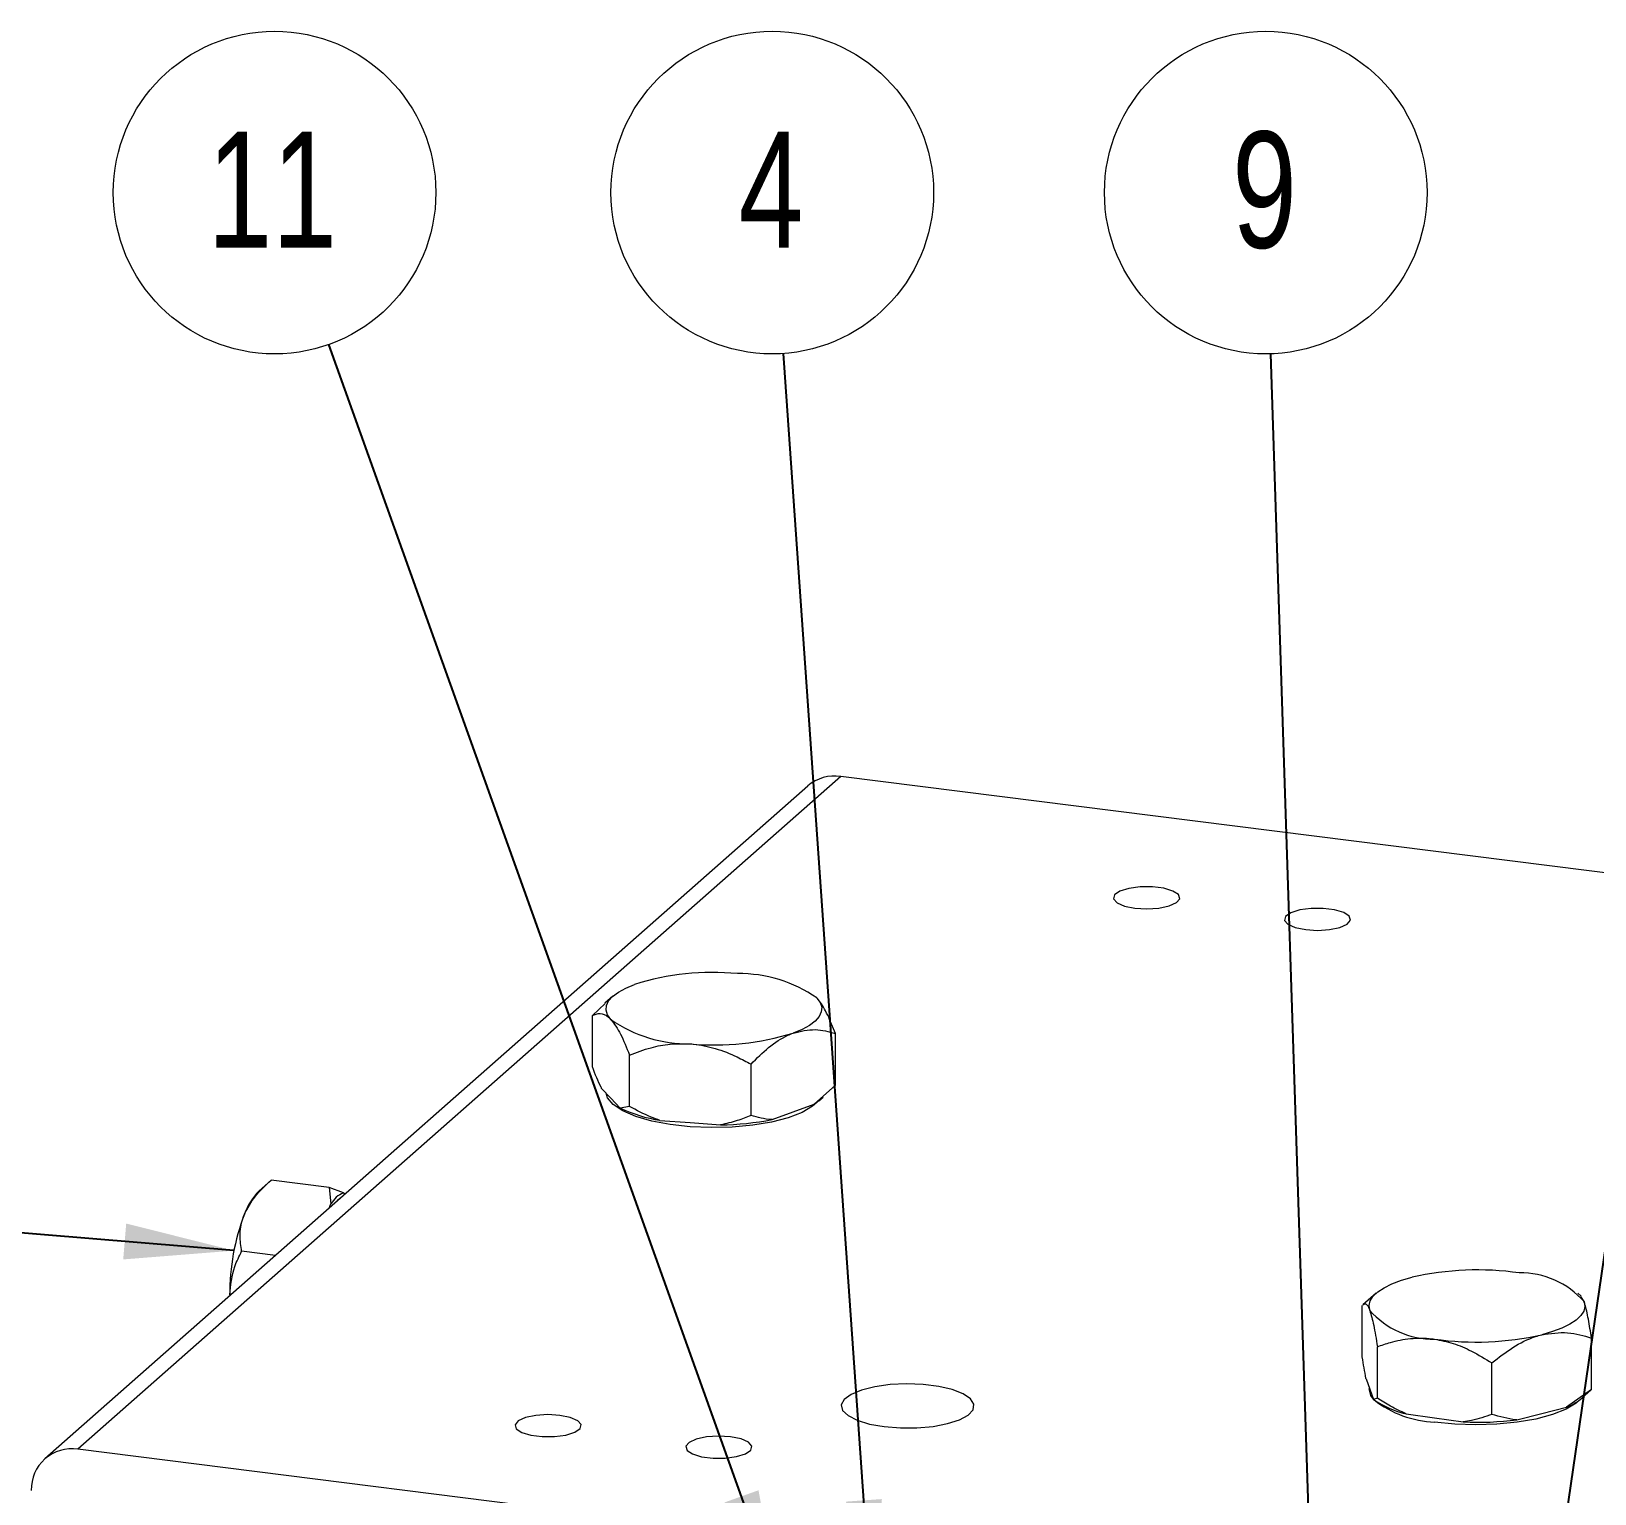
# Model space of a CAD drawing. Header units: millimetres. Extents: x 15 to 415, y 5 to 292.
# Drawn here: x 94.07 to 141.17, y 164.42 to 208.47 of the extents above; entities that cross this region are included whole.
import ezdxf

# ---------------------------------------------------------------- set-up
doc = ezdxf.new("R2010")
doc.units = ezdxf.units.MM
doc.styles.add('SLDTEXTSTYLE0', font='TXT', dxfattribs={"width": 0.75})
doc.dimstyles.new('SLDDIMSTYLE0', dxfattribs={"dimtxt": 0.18, "dimasz": 3.302, "dimexe": 0, "dimexo": 0.0625, "dimgap": 0, "dimtad": 0, "dimtih": 1, "dimtoh": 1, "dimdec": 0, "dimrnd": 1e-09, "dimzin": 0, "dimdsep": 46, "dimtxsty": 'Standard', "dimsah": 1, "dimcen": 0.09, "dimadec": 0, "dimazin": 0, "dimtfac": 3.302, "dimtdec": 0, "dimtofl": 0, "dimtmove": 0, "dimatfit": 3, "dimfxl": 1, "dimfrac": 2, "dimtolj": 1, "dimtzin": 0, "dimarcsym": 0})

# ---------------------------------------------------------------- blocks, each defined once
blk = doc.blocks.new('SW_NOTE_2')
at = {"color": 0, "linetype": 'Continuous', "lineweight": 0}
blk.add_circle((-1.639, 4.574), 4.859, dxfattribs=at)
at = {"color": 0, "linetype": 'Continuous', "lineweight": 0, "insert": (-1.709, 6.412), "char_height": 3.5, "attachment_point": 2, "style": 'SLDTEXTSTYLE0'}
blk.add_mtext('11', dxfattribs=at)
blk = doc.blocks.new('SW_NOTE_3')
at = {"color": 0, "linetype": 'Continuous', "lineweight": 0}
blk.add_circle((-0.34, 4.847), 4.859, dxfattribs=at)
at = {"color": 0, "linetype": 'Continuous', "lineweight": 0, "insert": (-0.375, 6.684), "char_height": 3.5, "attachment_point": 2, "style": 'SLDTEXTSTYLE0'}
blk.add_mtext('4', dxfattribs=at)
blk = doc.blocks.new('SW_NOTE_4')
at = {"color": 0, "linetype": 'Continuous', "lineweight": 0}
blk.add_circle((-0.157, 4.856), 4.859, dxfattribs=at)
at = {"color": 0, "linetype": 'Continuous', "lineweight": 0, "insert": (-0.193, 6.694), "char_height": 3.5, "attachment_point": 2, "style": 'SLDTEXTSTYLE0'}
blk.add_mtext('9', dxfattribs=at)

msp = doc.modelspace()

# ---------------------------------------------------------------- linework, layer by layer
at = {"color": 7, "linetype": 'Continuous', "lineweight": 15}
for p, q in [((117.46, 185.738), (94.479, 165.471)), ((118.452, 186.027), (95.471, 165.76)), ((162.416, 180.488), (118.452, 186.027)), ((111.355, 179.182), (110.971, 178.829)), ((111.592, 179.412), (111.344, 179.193)), ((110.971, 177.279), (110.971, 178.829)), ((118.294, 176.731), (118.294, 178.281)), ((112.09, 176.085), (112.09, 177.635)), ((115.751, 175.811), (115.751, 177.361)), ((111.251, 176.631), (111.53, 176.333)), ((118.294, 176.731), (117.658, 176.151)), ((111.53, 176.333), (111.81, 176.034)), ((117.796, 176.257), (117.922, 176.368)), ((112.09, 176.085), (111.81, 176.034)), ((116.388, 175.692), (117.023, 175.922)), ((117.023, 175.922), (117.658, 176.151)), ((113.006, 175.667), (113.921, 175.599)), ((113.921, 175.599), (114.835, 175.53)), ((101.29, 173.862), (100.929, 173.543)), ((103.046, 173.641), (101.29, 173.862)), ((103.046, 173.641), (103.094, 173.152)), ((103.473, 173.487), (103.046, 173.641)), ((103.473, 173.487), (103.527, 173.451)), ((103.04, 173.021), (103.094, 173.152)), ((101.422, 171.594), (100.406, 171.722)), ((134.167, 168.541), (134.167, 170.091)), ((134.58, 170.458), (134.182, 170.108)), ((140.76, 170.37), (140.66, 170.458)), ((140.846, 170.206), (140.75, 170.359)), ((141.073, 167.561), (141.073, 169.111)), ((134.62, 167.299), (134.62, 168.849)), ((138.073, 166.809), (138.073, 168.359)), ((134.28, 167.881), (134.394, 167.571)), ((134.37, 167.636), (134.37, 167.577)), ((134.394, 167.571), (134.507, 167.261)), ((134.62, 167.299), (134.507, 167.261)), ((141.073, 167.561), (140.322, 167.023)), ((140.784, 167.303), (141.058, 167.545)), ((141.052, 167.553), (141.073, 167.561)), ((135.484, 166.827), (136.346, 166.705)), ((138.823, 166.648), (139.573, 166.836)), ((139.573, 166.836), (140.322, 167.023)), ((136.346, 166.705), (137.209, 166.582)), ((139.435, 160.221), (95.471, 165.76))]:
    msp.add_line(p, q, dxfattribs=at)
at = {"color": 7, "linetype": 'Continuous', "lineweight": 15, "flags": 128}
for points in [[(127.316, 182.06), (127.678, 182.038), (128.038, 182.062), (128.349, 182.127), (128.568, 182.225), (128.666, 182.344), (128.629, 182.465), (128.462, 182.575), (128.189, 182.656), (127.845, 182.7), (127.478, 182.699), (127.136, 182.653), (126.867, 182.57), (126.705, 182.46), (126.675, 182.338), (126.778, 182.221), (127.002, 182.123), (127.316, 182.06)], [(132.461, 181.412), (132.822, 181.39), (133.183, 181.414), (133.494, 181.479), (133.713, 181.577), (133.811, 181.695), (133.774, 181.817), (133.607, 181.926), (133.334, 182.008), (132.99, 182.052), (132.622, 182.051), (132.281, 182.005), (132.011, 181.922), (131.85, 181.812), (131.819, 181.69), (131.923, 181.572), (132.147, 181.475), (132.461, 181.412)], [(111.53, 178.706), (111.43, 178.844), (111.385, 178.985), (111.395, 179.126), (111.461, 179.266), (111.581, 179.402), (111.754, 179.532), (111.975, 179.653), (112.242, 179.763)], [(117.735, 179.352), (117.834, 179.214), (117.88, 179.074), (117.869, 178.932), (117.803, 178.792), (117.683, 178.656), (117.511, 178.526), (117.29, 178.405), (117.023, 178.295)], [(117.729, 176.202), (117.604, 176.092), (117.29, 175.907), (116.874, 175.746), (116.371, 175.616), (115.802, 175.52), (115.188, 175.463), (114.553, 175.448), (113.921, 175.474), (113.316, 175.54), (112.761, 175.645), (112.279, 175.784), (111.887, 175.951), (111.6, 176.141), (111.43, 176.345), (111.385, 176.488)], [(117.796, 176.257), (117.744, 176.214), (117.658, 176.151)], [(103.367, 173.31), (103.283, 173.247), (103.2, 173.162)], [(134.394, 169.944), (134.37, 170.086), (134.402, 170.227), (134.489, 170.366), (134.63, 170.5), (134.821, 170.626), (135.061, 170.743), (135.345, 170.849), (135.667, 170.941)], [(140.846, 170.206), (140.87, 170.064), (140.838, 169.923), (140.751, 169.784), (140.61, 169.651), (140.418, 169.524), (140.178, 169.407), (139.895, 169.302), (139.573, 169.209)], [(119.762, 166.441), (120.25, 166.402), (120.751, 166.405), (121.234, 166.449), (121.67, 166.532), (122.03, 166.648), (122.292, 166.79), (122.439, 166.95), (122.463, 167.117), (122.361, 167.281), (122.141, 167.431), (121.815, 167.558), (121.405, 167.654), (120.936, 167.713), (120.438, 167.731), (119.942, 167.708), (119.478, 167.644), (119.078, 167.544), (118.764, 167.413), (118.558, 167.261), (118.471, 167.096), (118.511, 166.93), (118.673, 166.772), (118.948, 166.632), (119.319, 166.519), (119.762, 166.441)], [(134.504, 167.269), (134.426, 167.376), (134.37, 167.577)], [(140.717, 167.248), (140.61, 167.152), (140.304, 166.966), (139.895, 166.803), (139.399, 166.67), (138.834, 166.572), (138.222, 166.512), (137.588, 166.493), (136.954, 166.516), (136.346, 166.58)], [(109.992, 166.781), (109.63, 166.803), (109.269, 166.779), (108.958, 166.714), (108.739, 166.616), (108.642, 166.498), (108.679, 166.376), (108.845, 166.266), (109.119, 166.185), (109.463, 166.141), (109.83, 166.142), (110.172, 166.188), (110.441, 166.271), (110.602, 166.381), (110.633, 166.503), (110.53, 166.621), (110.306, 166.718), (109.992, 166.781)], [(115.137, 166.133), (114.775, 166.155), (114.414, 166.131), (114.103, 166.066), (113.884, 165.967), (113.787, 165.849), (113.823, 165.727), (113.99, 165.618), (114.264, 165.536), (114.607, 165.493), (114.975, 165.494), (115.316, 165.539), (115.586, 165.623), (115.747, 165.733), (115.778, 165.855), (115.674, 165.972), (115.451, 166.069), (115.137, 166.133)]]:
    msp.add_lwpolyline(points, dxfattribs=at)
at = {"color": 7, "linetype": 'Continuous', "lineweight": 15}
for centre, radius, start, end in [((118.274, 184.79), 1.25, 81.8416, 130.6613), ((114.605, 172.124), 7.997, 84.6994, 107.1904), ((115.402, 176.014), 4.073, 55.0521, 90.8077), ((113.863, 182.044), 4.073, 235.052, 270.8077), ((114.659, 185.935), 7.997, 264.6994, 287.1904), ((113.727, 180.146), 4.536, 245.0027, 260.8572), ((114.701, 184.356), 8.827, 270.873, 281.0167), ((102.326, 172.177), 1.954, 135.6391, 160.2356), ((103.805, 172.728), 0.828, 113.6436, 149.1756), ((106.777, 170.438), 6.732, 159.1224, 180.2705), ((137.634, 162.268), 8.893, 81.8617, 102.7806), ((138.933, 168.527), 2.545, 41.2702, 90.9026), ((136.306, 171.623), 2.545, 221.2701, 270.9026), ((137.605, 177.882), 8.893, 261.8617, 282.7806), ((136.121, 169.583), 2.828, 235.1925, 256.9802), ((136.454, 169.695), 3.117, 231.7196, 268.0272), ((139.625, 168.696), 1.812, 292.6211, 309.7526), ((137.621, 176.372), 9.799, 267.5919, 277.0504), ((95.288, 164.553), 1.221, 81.3986, 181.4207)]:
    msp.add_arc(centre, radius, start, end, dxfattribs=at)
for points, knots in [([(118.294, 178.281), (118.217, 178.474), (118.062, 178.865), (117.868, 179.2), (117.758, 179.326), (117.735, 179.352)], [0, 0, 0, 0, 0.432384, 0.879551, 1, 1, 1, 1]), ([(110.971, 178.829), (111.047, 178.858), (111.203, 178.917), (111.396, 178.839), (111.507, 178.729), (111.53, 178.706)], [0, 0, 0, 0, 0.432384, 0.879551, 1, 1, 1, 1]), ([(111.53, 178.706), (111.629, 178.574), (111.824, 178.311), (112.002, 177.859), (112.09, 177.635)], [0, 0, 0, 0, 0.503998, 1, 1, 1, 1]), ([(115.751, 177.361), (115.925, 177.535), (116.28, 177.888), (116.719, 178.175), (116.969, 178.274), (117.023, 178.295)], [0, 0, 0, 0, 0.432383, 0.87955, 1, 1, 1, 1]), ([(117.023, 178.295), (117.246, 178.349), (117.69, 178.455), (118.094, 178.339), (118.294, 178.281)], [0, 0, 0, 0, 0.503997, 1, 1, 1, 1]), ([(112.09, 177.635), (112.304, 177.715), (112.698, 177.861), (113.316, 177.984), (113.717, 177.976), (113.921, 177.972)], [0, 0, 0, 0, 0.370246, 0.680909, 1, 1, 1, 1]), ([(113.921, 177.972), (113.951, 177.97), (114.204, 177.949), (114.687, 177.847), (115.266, 177.62), (115.613, 177.435), (115.751, 177.361)], [0, 0, 0, 0, 0.047105, 0.397299, 0.760114, 1, 1, 1, 1]), ([(111.251, 176.631), (111.247, 176.638), (111.15, 176.827), (111.059, 177.057), (110.971, 177.279)], [0, 0, 0, 0, 0.038997, 1, 1, 1, 1]), ([(113.006, 175.667), (112.917, 175.699), (112.602, 175.814), (112.304, 175.971), (112.09, 176.085)], [0, 0, 0, 0, 0.282256, 1, 1, 1, 1]), ([(115.751, 175.811), (115.614, 175.757), (115.317, 175.641), (115.003, 175.569), (114.835, 175.53)], [0, 0, 0, 0, 0.464966, 1, 1, 1, 1]), ([(116.388, 175.692), (116.379, 175.692), (116.159, 175.698), (115.951, 175.756), (115.751, 175.811)], [0, 0, 0, 0, 0.038997, 1, 1, 1, 1]), ([(100.487, 172.838), (100.585, 173.023), (100.781, 173.392), (101.121, 173.706), (101.29, 173.862)], [0, 0, 0, 0, 0.503995, 1, 1, 1, 1]), ([(100.406, 171.722), (100.382, 171.879), (100.334, 172.199), (100.388, 172.581), (100.469, 172.793), (100.487, 172.838)], [0, 0, 0, 0, 0.432382, 0.879547, 1, 1, 1, 1]), ([(100.045, 170.407), (100.077, 170.7), (100.128, 171.169), (100.331, 171.572), (100.406, 171.722)], [0, 0, 0, 0, 0.627542, 1, 1, 1, 1]), ([(134.188, 170.102), (134.212, 170.121), (134.269, 170.165), (134.339, 170.083), (134.384, 169.969), (134.394, 169.944)], [0, 0, 0, 0, 0.3718992, 0.8667166, 1, 1, 1, 1]), ([(141.073, 169.111), (141.042, 169.307), (140.978, 169.705), (140.9, 170.048), (140.856, 170.178), (140.846, 170.206)], [0, 0, 0, 0, 0.432384, 0.87955, 1, 1, 1, 1]), ([(134.394, 169.944), (134.433, 169.808), (134.512, 169.537), (134.584, 169.077), (134.62, 168.849)], [0, 0, 0, 0, 0.503997, 1, 1, 1, 1]), ([(134.62, 168.849), (134.75, 168.894), (135.071, 169.005), (135.617, 169.112), (136.073, 169.115), (136.318, 169.082), (136.346, 169.078)], [0, 0, 0, 0, 0.23989, 0.591093, 0.952895, 1, 1, 1, 1]), ([(138.073, 168.359), (138.278, 168.522), (138.696, 168.851), (139.214, 169.109), (139.51, 169.192), (139.573, 169.209)], [0, 0, 0, 0, 0.432383, 0.87955, 1, 1, 1, 1]), ([(139.573, 169.209), (139.837, 169.248), (140.36, 169.325), (140.836, 169.182), (141.073, 169.111)], [0, 0, 0, 0, 0.503997, 1, 1, 1, 1]), ([(136.346, 169.078), (136.533, 169.041), (136.911, 168.966), (137.494, 168.715), (137.871, 168.484), (138.073, 168.359)], [0, 0, 0, 0, 0.310092, 0.629758, 1, 1, 1, 1]), ([(134.28, 167.881), (134.279, 167.889), (134.24, 168.081), (134.203, 168.316), (134.167, 168.541)], [0, 0, 0, 0, 0.038997, 1, 1, 1, 1]), ([(135.484, 166.827), (135.326, 166.901), (135.03, 167.039), (134.75, 167.216), (134.62, 167.299)], [0, 0, 0, 0, 0.535034, 1, 1, 1, 1]), ([(138.073, 166.809), (137.871, 166.74), (137.59, 166.645), (137.293, 166.596), (137.209, 166.582)], [0, 0, 0, 0, 0.717744, 1, 1, 1, 1]), ([(138.823, 166.648), (138.813, 166.649), (138.554, 166.669), (138.309, 166.741), (138.073, 166.809)], [0, 0, 0, 0, 0.038998, 1, 1, 1, 1])]:
    msp.add_open_spline(points, degree=3, knots=knots, dxfattribs=at)

# ---------------------------------------------------------------- block references
at = {"color": 7, "linetype": 'Continuous', "lineweight": 0}
for name, p in [('SW_NOTE_2', (103.036, 199.038)), ('SW_NOTE_3', (116.731, 198.766)), ('SW_NOTE_4', (131.415, 198.756))]:
    msp.add_blockref(name, p, dxfattribs=at)

# ---------------------------------------------------------------- leaders
for points in [[(116.579, 161.233), (103.036, 199.038)], [(138.078, 148.386), (145.424, 198.804)], [(119.382, 160.927), (116.731, 198.766)], [(132.801, 156.004), (131.415, 198.756)], [(100.173, 171.743), (76.506, 173.727)]]:
    msp.add_leader(points, dimstyle='SLDDIMSTYLE0', dxfattribs=at)

doc.saveas('drawing.dxf')
